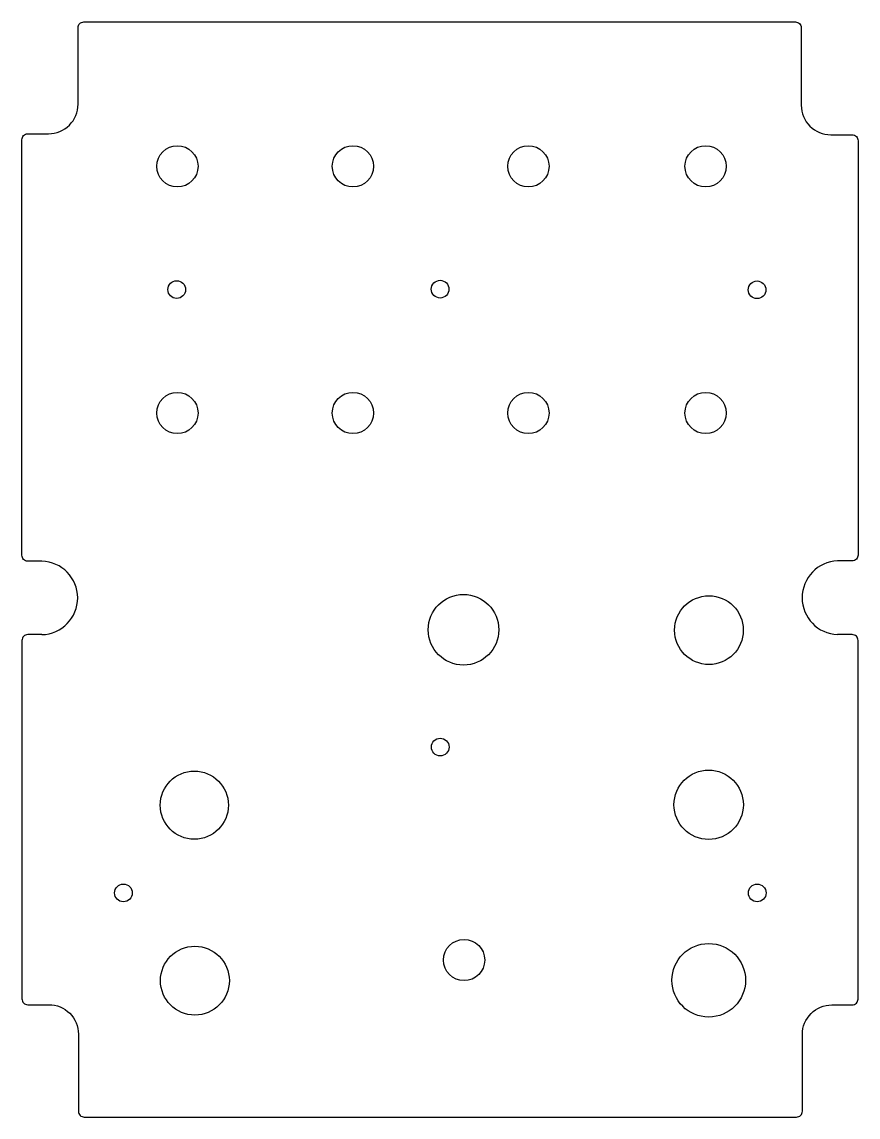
# Model space of a CAD drawing. Header units: millimetres. Extents: x 0 to 142, y 0 to 186.
import ezdxf

# ---------------------------------------------------------------- set-up
doc = ezdxf.new("R2010")
doc.units = ezdxf.units.MM
doc.layers.add('Layer1', color=7, linetype='Continuous')

msp = doc.modelspace()

# ---------------------------------------------------------------- linework, layer by layer
at = {"layer": 'Layer1', "lineweight": -3}
for points in [[(3.39, 94.31), (1, 94.31, -0.414214), (0, 95.31), (0, 165.82, -0.414214), (1, 166.82), (4.51, 166.82, 0.414214), (9.51, 171.82), (9.51, 184.8, -0.414214), (10.51, 185.8), (131.14, 185.8, -0.414214), (132.14, 184.8), (132.14, 171.65, 0.414214), (137.14, 166.65), (140.77, 166.65, -0.414214), (141.77, 165.65), (141.77, 95.36, -0.414214), (140.77, 94.36), (138.3, 94.36)], [(3.39, 81.85), (1, 81.85, 0.414214), (0, 80.85), (0, 20.07, 0.414214), (1, 19.07), (4.57, 19.07, -0.414214), (9.57, 14.07), (9.57, 1, 0.414214), (10.57, 0), (131.33, 0, 0.414214), (132.33, 1), (132.33, 14.03, -0.414214), (137.33, 19.03), (140.77, 19.03, 0.414214), (141.77, 20.03), (141.77, 80.86, 0.414214), (140.77, 81.86), (138.3, 81.86)]]:
    msp.add_lwpolyline(points, format="xyb", dxfattribs=at)
for centre, radius in [((26.36, 161.3), 3.5), ((56.12, 161.3), 3.5), ((85.87, 161.3), 3.5), ((115.92, 161.3), 3.5), ((26.24, 140.39), 1.5), ((70.91, 140.46), 1.5), ((124.64, 140.35), 1.5), ((26.36, 119.45), 3.5), ((56.12, 119.45), 3.5), ((85.87, 119.45), 3.5), ((115.92, 119.45), 3.5), ((74.87, 82.68), 5.99), ((116.48, 82.61), 5.83), ((70.92, 62.78), 1.5), ((29.23, 52.92), 5.78), ((116.44, 52.99), 5.88), ((17.21, 38.03), 1.5), ((124.67, 38.03), 1.5), ((74.97, 26.65), 3.5), ((29.33, 23.15), 5.84), ((116.45, 23.21), 6.24)]:
    msp.add_circle(centre, radius, dxfattribs=at)
for centre, radius, start, end in [((3.23, 88.08), 6.23, 271.4755, 88.5245), ((138.54, 88.11), 6.26, 92.2291, 267.7709)]:
    msp.add_arc(centre, radius, start, end, dxfattribs=at)

doc.saveas('drawing.dxf')
